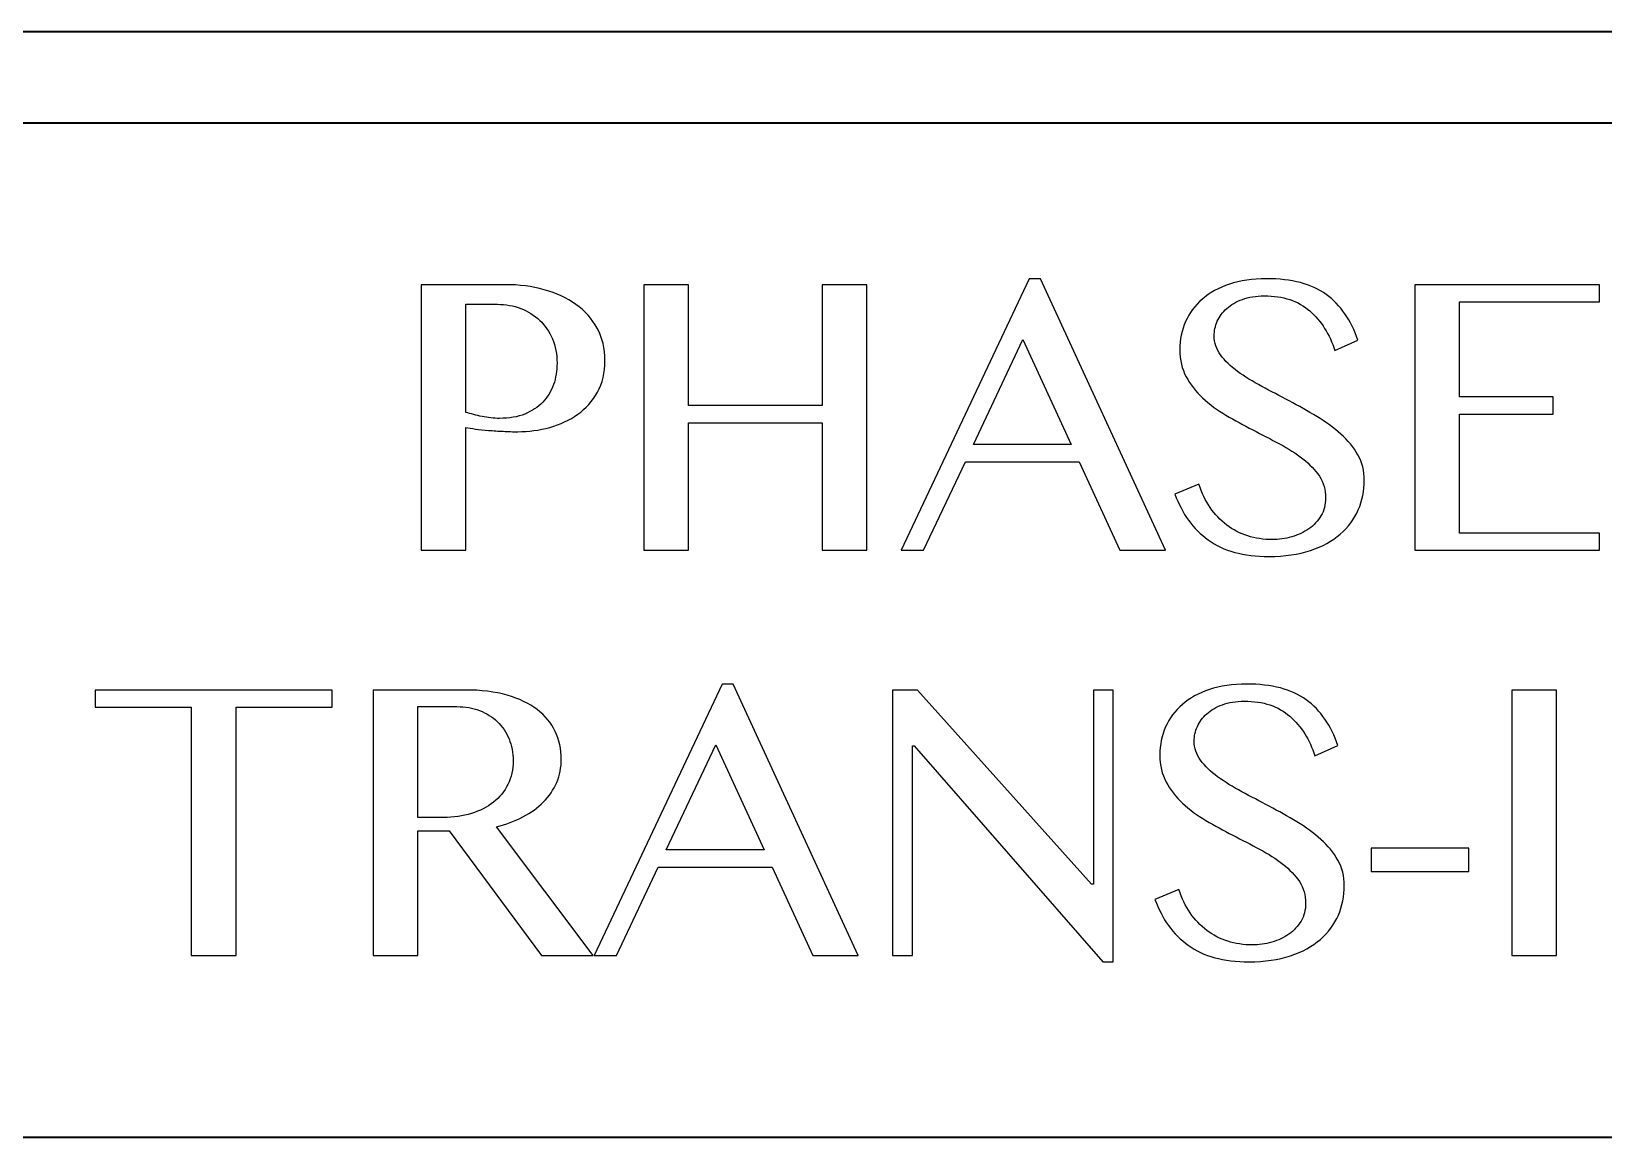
# Model space of a CAD drawing. Header units: millimetres. Extents: x -62 to 70, y -68 to 76.
# Drawn here: x -27.67 to -3.81, y 58.21 to 75 of the extents above; entities that cross this region are included whole.
import ezdxf

# ---------------------------------------------------------------- set-up
doc = ezdxf.new("R2010")
doc.units = ezdxf.units.MM
doc.header["$MEASUREMENT"] = 0
for name, color, linetype in [('Decorations', 7, 'Continuous'), ('Gold Things', 7, 'Continuous'), ('Parts Outlines', 7, 'Continuous'), ('Text', 7, 'Continuous')]:
    doc.layers.add(name, color=color, linetype=linetype)

msp = doc.modelspace()

# ---------------------------------------------------------------- linework, layer by layer
at = {"layer": 'Decorations', "color": 250, "lineweight": 35}
msp.add_open_spline([(-49.979, 74.9836), (-49.979, 74.9836), (-46.3902, 74.9981), (-46.3902, 74.9981), (-46.3902, 74.9981), (-46.3902, 74.9981), (50.8, 74.9998), (50.8, 74.9998), (50.8, 74.9998), (50.8, 74.9998), (57.4786, 74.9836), (57.4786, 74.9836)], degree=3, knots=[0, 0, 0, 0, 0.25, 0.25, 0.25, 0.25, 0.5, 0.5, 0.5, 0.5, 1, 1, 1, 1], dxfattribs=at)
at = {"layer": 'Gold Things', "color": 250, "lineweight": 35}
msp.add_open_spline([(-49.8911, 74.9836), (-49.8911, 74.9836), (-46.3024, 74.9981), (-46.3024, 74.9981), (-46.3024, 74.9981), (-46.3024, 74.9981), (50.8878, 74.9998), (50.8878, 74.9998), (50.8878, 74.9998), (50.8878, 74.9998), (57.5665, 74.9836), (57.5665, 74.9836)], degree=3, knots=[0, 0, 0, 0, 0.25, 0.25, 0.25, 0.25, 0.5, 0.5, 0.5, 0.5, 1, 1, 1, 1], dxfattribs=at)
at = {"layer": 'Gold Things', "color": 41, "lineweight": 35}
msp.add_open_spline([(-38.923, 73.6128), (-38.923, 73.6128), (-38.923, 58.7374), (-38.923, 58.7374), (-38.923, 58.7374), (-38.923, 58.7374), (-38.6291, 58.2083), (-38.6291, 58.2083), (-38.6291, 58.2083), (-38.6291, 58.2083), (-38.2763, 58.2083), (-38.2763, 58.2083), (-38.2763, 58.2083), (-38.2763, 58.2083), (46.0375, 58.2083), (46.0375, 58.2083), (46.0375, 58.2083), (46.0375, 58.2083), (46.5666, 58.5023), (46.5666, 58.5023), (46.5666, 58.5023), (46.5666, 58.5023), (46.5666, 59.2079), (46.5666, 59.2079), (46.5666, 59.2079), (46.5666, 59.2079), (46.5666, 73.6128), (46.5666, 73.6128), (46.5666, 73.6128), (46.5666, 73.6128), (-38.923, 73.6128), (-38.923, 73.6128)], degree=3, knots=[0, 0, 0, 0, 0.1111111, 0.1111111, 0.1111111, 0.1111111, 0.2222222, 0.2222222, 0.2222222, 0.2222222, 0.3333333, 0.3333333, 0.3333333, 0.3333333, 0.4444444, 0.4444444, 0.4444444, 0.4444444, 0.5555556, 0.5555556, 0.5555556, 0.5555556, 0.6666667, 0.6666667, 0.6666667, 0.6666667, 0.7777778, 0.7777778, 0.7777778, 0.7777778, 1, 1, 1, 1], dxfattribs=at)
at = {"layer": 'Parts Outlines', "color": 250, "lineweight": 35}
msp.add_open_spline([(-49.979, 74.9838), (-49.979, 74.9838), (-46.3902, 74.9983), (-46.3902, 74.9983), (-46.3902, 74.9983), (-46.3902, 74.9983), (50.8, 75), (50.8, 75), (50.8, 75), (50.8, 75), (57.4786, 74.9838), (57.4786, 74.9838)], degree=3, knots=[0, 0, 0, 0, 0.25, 0.25, 0.25, 0.25, 0.5, 0.5, 0.5, 0.5, 1, 1, 1, 1], dxfattribs=at)
at = {"layer": 'Text', "color": 250, "lineweight": 35}
msp.add_open_spline([(-49.979, 74.9838), (-49.979, 74.9838), (-46.3902, 74.9983), (-46.3902, 74.9983), (-46.3902, 74.9983), (-46.3902, 74.9983), (50.8, 75), (50.8, 75), (50.8, 75), (50.8, 75), (57.4786, 74.9838), (57.4786, 74.9838)], degree=3, knots=[0, 0, 0, 0, 0.25, 0.25, 0.25, 0.25, 0.5, 0.5, 0.5, 0.5, 1, 1, 1, 1], dxfattribs=at)
at = {"layer": 'Text', "color": 250}
for points, knots in [([(-21.7535, 71.1556), (-21.7535, 71.1556), (-20.476, 71.1556), (-20.476, 71.1556), (-20.476, 71.1556), (-20.2666, 71.1556), (-20.0695, 71.1301), (-19.8849, 71.0791), (-19.8849, 71.0791), (-19.7002, 71.0282), (-19.5397, 70.9537), (-19.4032, 70.8559), (-19.4032, 70.8559), (-19.2668, 70.7581), (-19.1593, 70.6375), (-19.0808, 70.4942), (-19.0808, 70.4942), (-19.0022, 70.3509), (-18.963, 70.1869), (-18.963, 70.0022), (-18.963, 70.0022), (-18.963, 69.8203), (-19.0008, 69.6611), (-19.0766, 69.5247), (-19.0766, 69.5247), (-19.1524, 69.3883), (-19.2523, 69.276), (-19.3764, 69.1878), (-19.3764, 69.1878), (-19.5004, 69.0996), (-19.6416, 69.0335), (-19.8001, 68.9894), (-19.8001, 68.9894), (-19.9586, 68.9453), (-20.1205, 68.9232), (-20.2859, 68.9232), (-20.2859, 68.9232), (-20.3575, 68.9232), (-20.4312, 68.9253), (-20.507, 68.9294), (-20.507, 68.9294), (-20.5828, 68.9335), (-20.6566, 68.9384), (-20.7282, 68.9439), (-20.7282, 68.9439), (-20.7999, 68.9494), (-20.866, 68.9563), (-20.9267, 68.9645), (-20.9267, 68.9645), (-20.9873, 68.9728), (-21.0369, 68.9811), (-21.0755, 68.9894), (-21.0755, 68.9894), (-21.0755, 68.9894), (-21.0755, 67.1249), (-21.0755, 67.1249), (-21.0755, 67.1249), (-21.0755, 67.1249), (-21.7535, 67.1249), (-21.7535, 67.1249), (-21.7535, 67.1249), (-21.7535, 67.1249), (-21.7535, 71.1556), (-21.7535, 71.1556)], [0, 0, 0, 0, 0.0588235, 0.0588235, 0.0588235, 0.0588235, 0.1176471, 0.1176471, 0.1176471, 0.1176471, 0.1764706, 0.1764706, 0.1764706, 0.1764706, 0.2352941, 0.2352941, 0.2352941, 0.2352941, 0.2941176, 0.2941176, 0.2941176, 0.2941176, 0.3529412, 0.3529412, 0.3529412, 0.3529412, 0.4117647, 0.4117647, 0.4117647, 0.4117647, 0.4705882, 0.4705882, 0.4705882, 0.4705882, 0.5294118, 0.5294118, 0.5294118, 0.5294118, 0.5882353, 0.5882353, 0.5882353, 0.5882353, 0.6470588, 0.6470588, 0.6470588, 0.6470588, 0.7058824, 0.7058824, 0.7058824, 0.7058824, 0.7647059, 0.7647059, 0.7647059, 0.7647059, 0.8235294, 0.8235294, 0.8235294, 0.8235294, 0.8823529, 0.8823529, 0.8823529, 0.8823529, 1, 1, 1, 1]), ([(-17.6938, 69.0596), (-17.6938, 69.0596), (-17.6938, 67.1249), (-17.6938, 67.1249), (-17.6938, 67.1249), (-17.6938, 67.1249), (-18.3718, 67.1249), (-18.3718, 67.1249), (-18.3718, 67.1249), (-18.3718, 67.1249), (-18.3718, 71.1556), (-18.3718, 71.1556), (-18.3718, 71.1556), (-18.3718, 71.1556), (-17.6938, 71.1556), (-17.6938, 71.1556), (-17.6938, 71.1556), (-17.6938, 71.1556), (-17.6938, 69.3201), (-17.6938, 69.3201), (-17.6938, 69.3201), (-17.6938, 69.3201), (-15.6681, 69.3201), (-15.6681, 69.3201), (-15.6681, 69.3201), (-15.6681, 69.3201), (-15.6681, 71.1556), (-15.6681, 71.1556), (-15.6681, 71.1556), (-15.6681, 71.1556), (-14.9901, 71.1556), (-14.9901, 71.1556), (-14.9901, 71.1556), (-14.9901, 71.1556), (-14.9901, 67.1249), (-14.9901, 67.1249), (-14.9901, 67.1249), (-14.9901, 67.1249), (-15.6681, 67.1249), (-15.6681, 67.1249), (-15.6681, 67.1249), (-15.6681, 67.1249), (-15.6681, 69.0596), (-15.6681, 69.0596), (-15.6681, 69.0596), (-15.6681, 69.0596), (-17.6938, 69.0596), (-17.6938, 69.0596)], [0, 0, 0, 0, 0.0769231, 0.0769231, 0.0769231, 0.0769231, 0.1538462, 0.1538462, 0.1538462, 0.1538462, 0.2307692, 0.2307692, 0.2307692, 0.2307692, 0.3076923, 0.3076923, 0.3076923, 0.3076923, 0.3846154, 0.3846154, 0.3846154, 0.3846154, 0.4615385, 0.4615385, 0.4615385, 0.4615385, 0.5384615, 0.5384615, 0.5384615, 0.5384615, 0.6153846, 0.6153846, 0.6153846, 0.6153846, 0.6923077, 0.6923077, 0.6923077, 0.6923077, 0.7692308, 0.7692308, 0.7692308, 0.7692308, 0.8461538, 0.8461538, 0.8461538, 0.8461538, 1, 1, 1, 1]), ([(-12.3566, 71.2466), (-12.3566, 71.2466), (-10.4591, 67.1249), (-10.4591, 67.1249), (-10.4591, 67.1249), (-10.4591, 67.1249), (-11.1495, 67.1249), (-11.1495, 67.1249), (-11.1495, 67.1249), (-11.1495, 67.1249), (-11.7655, 68.4685), (-11.7655, 68.4685), (-11.7655, 68.4685), (-11.7655, 68.4685), (-13.4935, 68.4685), (-13.4935, 68.4685), (-13.4935, 68.4685), (-13.4935, 68.4685), (-14.1302, 67.1249), (-14.1302, 67.1249), (-14.1302, 67.1249), (-14.1302, 67.1249), (-14.4692, 67.1249), (-14.4692, 67.1249), (-14.4692, 67.1249), (-14.4692, 67.1249), (-12.5261, 71.2466), (-12.5261, 71.2466), (-12.5261, 71.2466), (-12.5261, 71.2466), (-12.3566, 71.2466), (-12.3566, 71.2466)], [0, 0, 0, 0, 0.1111111, 0.1111111, 0.1111111, 0.1111111, 0.2222222, 0.2222222, 0.2222222, 0.2222222, 0.3333333, 0.3333333, 0.3333333, 0.3333333, 0.4444444, 0.4444444, 0.4444444, 0.4444444, 0.5555556, 0.5555556, 0.5555556, 0.5555556, 0.6666667, 0.6666667, 0.6666667, 0.6666667, 0.7777778, 0.7777778, 0.7777778, 0.7777778, 1, 1, 1, 1]), ([(-8.8385, 67.2861), (-8.7393, 67.2861), (-8.6408, 67.2999), (-8.5429, 67.3274), (-8.5429, 67.3274), (-8.4451, 67.355), (-8.3583, 67.3957), (-8.2825, 67.4494), (-8.2825, 67.4494), (-8.2067, 67.5031), (-8.1454, 67.5693), (-8.0985, 67.6478), (-8.0985, 67.6478), (-8.0516, 67.7264), (-8.0282, 67.8166), (-8.0282, 67.9186), (-8.0282, 67.9186), (-8.0282, 68.0426), (-8.0599, 68.1522), (-8.1233, 68.2473), (-8.1233, 68.2473), (-8.1867, 68.3424), (-8.2701, 68.4306), (-8.3734, 68.5119), (-8.3734, 68.5119), (-8.4768, 68.5932), (-8.5946, 68.669), (-8.7269, 68.7392), (-8.7269, 68.7392), (-8.8592, 68.8095), (-8.9949, 68.8805), (-9.1341, 68.9521), (-9.1341, 68.9521), (-9.2733, 69.0238), (-9.409, 69.0982), (-9.5413, 69.1754), (-9.5413, 69.1754), (-9.6736, 69.2526), (-9.7914, 69.3394), (-9.8948, 69.4358), (-9.8948, 69.4358), (-9.9981, 69.5323), (-10.0815, 69.6398), (-10.1449, 69.7583), (-10.1449, 69.7583), (-10.2083, 69.8768), (-10.24, 70.0132), (-10.24, 70.1676), (-10.24, 70.1676), (-10.24, 70.3219), (-10.211, 70.4645), (-10.1532, 70.5955), (-10.1532, 70.5955), (-10.0953, 70.7264), (-10.0105, 70.8401), (-9.8989, 70.9365), (-9.8989, 70.9365), (-9.7873, 71.033), (-9.6502, 71.1088), (-9.4876, 71.1639), (-9.4876, 71.1639), (-9.325, 71.219), (-9.1375, 71.2466), (-8.9253, 71.2466), (-8.9253, 71.2466), (-8.5422, 71.2466), (-8.2404, 71.1667), (-8.0199, 71.0068), (-8.0199, 71.0068), (-7.7995, 70.8469), (-7.6396, 70.6154), (-7.5404, 70.3123), (-7.5404, 70.3123), (-7.5404, 70.3123), (-7.8877, 70.1552), (-7.8877, 70.1552), (-7.8877, 70.1552), (-7.9676, 70.4032), (-8.0944, 70.6037), (-8.268, 70.7567), (-8.268, 70.7567), (-8.4416, 70.9097), (-8.6718, 70.9861), (-8.9584, 70.9861), (-8.9584, 70.9861), (-9.0852, 70.9861), (-9.1961, 70.9682), (-9.2912, 70.9324), (-9.2912, 70.9324), (-9.3863, 70.8966), (-9.4655, 70.8504), (-9.5289, 70.7939), (-9.5289, 70.7939), (-9.5923, 70.7374), (-9.6398, 70.6726), (-9.6715, 70.5996), (-9.6715, 70.5996), (-9.7032, 70.5266), (-9.7191, 70.4528), (-9.7191, 70.3784), (-9.7191, 70.3784), (-9.7191, 70.2737), (-9.6867, 70.1772), (-9.6219, 70.089), (-9.6219, 70.089), (-9.5572, 70.0008), (-9.471, 69.9175), (-9.3635, 69.8389), (-9.3635, 69.8389), (-9.256, 69.7604), (-9.1341, 69.6846), (-8.9977, 69.6115), (-8.9977, 69.6115), (-8.8612, 69.5385), (-8.7221, 69.4648), (-8.5801, 69.3904), (-8.5801, 69.3904), (-8.4382, 69.3159), (-8.299, 69.2374), (-8.1626, 69.1547), (-8.1626, 69.1547), (-8.0262, 69.072), (-7.9042, 68.9832), (-7.7967, 68.8881), (-7.7967, 68.8881), (-7.6892, 68.793), (-7.6031, 68.6876), (-7.5383, 68.5718), (-7.5383, 68.5718), (-7.4736, 68.4561), (-7.4412, 68.3279), (-7.4412, 68.1873), (-7.4412, 68.1873), (-7.4412, 68.0275), (-7.4715, 67.8773), (-7.5321, 67.7367), (-7.5321, 67.7367), (-7.5928, 67.5962), (-7.6837, 67.4735), (-7.805, 67.3688), (-7.805, 67.3688), (-7.9262, 67.2641), (-8.0771, 67.1814), (-8.2577, 67.1207), (-8.2577, 67.1207), (-8.4382, 67.0601), (-8.6483, 67.0298), (-8.8881, 67.0298), (-8.8881, 67.0298), (-9.274, 67.0298), (-9.5813, 67.1132), (-9.81, 67.2799), (-9.81, 67.2799), (-10.0388, 67.4466), (-10.2069, 67.6788), (-10.3144, 67.9765), (-10.3144, 67.9765), (-10.3144, 67.9765), (-9.9506, 68.1253), (-9.9506, 68.1253), (-9.9506, 68.1253), (-9.8651, 67.8607), (-9.7246, 67.6547), (-9.5289, 67.5073), (-9.5289, 67.5073), (-9.3332, 67.3598), (-9.1031, 67.2861), (-8.8385, 67.2861)], [0, 0, 0, 0, 0.0232558, 0.0232558, 0.0232558, 0.0232558, 0.0465116, 0.0465116, 0.0465116, 0.0465116, 0.0697674, 0.0697674, 0.0697674, 0.0697674, 0.0930233, 0.0930233, 0.0930233, 0.0930233, 0.1162791, 0.1162791, 0.1162791, 0.1162791, 0.1395349, 0.1395349, 0.1395349, 0.1395349, 0.1627907, 0.1627907, 0.1627907, 0.1627907, 0.1860465, 0.1860465, 0.1860465, 0.1860465, 0.2093023, 0.2093023, 0.2093023, 0.2093023, 0.2325581, 0.2325581, 0.2325581, 0.2325581, 0.255814, 0.255814, 0.255814, 0.255814, 0.2790698, 0.2790698, 0.2790698, 0.2790698, 0.3023256, 0.3023256, 0.3023256, 0.3023256, 0.3255814, 0.3255814, 0.3255814, 0.3255814, 0.3488372, 0.3488372, 0.3488372, 0.3488372, 0.372093, 0.372093, 0.372093, 0.372093, 0.3953488, 0.3953488, 0.3953488, 0.3953488, 0.4186047, 0.4186047, 0.4186047, 0.4186047, 0.4418605, 0.4418605, 0.4418605, 0.4418605, 0.4651163, 0.4651163, 0.4651163, 0.4651163, 0.4883721, 0.4883721, 0.4883721, 0.4883721, 0.5116279, 0.5116279, 0.5116279, 0.5116279, 0.5348837, 0.5348837, 0.5348837, 0.5348837, 0.5581395, 0.5581395, 0.5581395, 0.5581395, 0.5813953, 0.5813953, 0.5813953, 0.5813953, 0.6046512, 0.6046512, 0.6046512, 0.6046512, 0.627907, 0.627907, 0.627907, 0.627907, 0.6511628, 0.6511628, 0.6511628, 0.6511628, 0.6744186, 0.6744186, 0.6744186, 0.6744186, 0.6976744, 0.6976744, 0.6976744, 0.6976744, 0.7209302, 0.7209302, 0.7209302, 0.7209302, 0.744186, 0.744186, 0.744186, 0.744186, 0.7674419, 0.7674419, 0.7674419, 0.7674419, 0.7906977, 0.7906977, 0.7906977, 0.7906977, 0.8139535, 0.8139535, 0.8139535, 0.8139535, 0.8372093, 0.8372093, 0.8372093, 0.8372093, 0.8604651, 0.8604651, 0.8604651, 0.8604651, 0.8837209, 0.8837209, 0.8837209, 0.8837209, 0.9069767, 0.9069767, 0.9069767, 0.9069767, 0.9302326, 0.9302326, 0.9302326, 0.9302326, 0.9534884, 0.9534884, 0.9534884, 0.9534884, 1, 1, 1, 1]), ([(-3.8734, 71.1556), (-3.8734, 71.1556), (-3.8734, 70.8952), (-3.8734, 70.8952), (-3.8734, 70.8952), (-3.8734, 70.8952), (-5.9984, 70.8952), (-5.9984, 70.8952), (-5.9984, 70.8952), (-5.9984, 70.8952), (-5.9984, 69.4524), (-5.9984, 69.4524), (-5.9984, 69.4524), (-5.9984, 69.4524), (-4.5762, 69.4524), (-4.5762, 69.4524), (-4.5762, 69.4524), (-4.5762, 69.4524), (-4.5762, 69.1919), (-4.5762, 69.1919), (-4.5762, 69.1919), (-4.5762, 69.1919), (-5.9984, 69.1919), (-5.9984, 69.1919), (-5.9984, 69.1919), (-5.9984, 69.1919), (-5.9984, 67.3853), (-5.9984, 67.3853), (-5.9984, 67.3853), (-5.9984, 67.3853), (-3.8734, 67.3853), (-3.8734, 67.3853), (-3.8734, 67.3853), (-3.8734, 67.3853), (-3.8734, 67.1249), (-3.8734, 67.1249), (-3.8734, 67.1249), (-3.8734, 67.1249), (-6.6764, 67.1249), (-6.6764, 67.1249), (-6.6764, 67.1249), (-6.6764, 67.1249), (-6.6764, 71.1556), (-6.6764, 71.1556), (-6.6764, 71.1556), (-6.6764, 71.1556), (-3.8734, 71.1556), (-3.8734, 71.1556)], [0, 0, 0, 0, 0.0769231, 0.0769231, 0.0769231, 0.0769231, 0.1538462, 0.1538462, 0.1538462, 0.1538462, 0.2307692, 0.2307692, 0.2307692, 0.2307692, 0.3076923, 0.3076923, 0.3076923, 0.3076923, 0.3846154, 0.3846154, 0.3846154, 0.3846154, 0.4615385, 0.4615385, 0.4615385, 0.4615385, 0.5384615, 0.5384615, 0.5384615, 0.5384615, 0.6153846, 0.6153846, 0.6153846, 0.6153846, 0.6923077, 0.6923077, 0.6923077, 0.6923077, 0.7692308, 0.7692308, 0.7692308, 0.7692308, 0.8461538, 0.8461538, 0.8461538, 0.8461538, 1, 1, 1, 1]), ([(-21.0755, 69.2167), (-21.0755, 69.2167), (-21.0755, 69.2167), (-21.0755, 69.2167), (-21.0755, 69.2167), (-20.9983, 69.1947), (-20.9156, 69.174), (-20.8274, 69.1547), (-20.8274, 69.1547), (-20.7392, 69.1354), (-20.651, 69.1258), (-20.5629, 69.1258), (-20.5629, 69.1258), (-20.4168, 69.1258), (-20.2893, 69.1478), (-20.1804, 69.1919), (-20.1804, 69.1919), (-20.0716, 69.236), (-19.9806, 69.296), (-19.9076, 69.3718), (-19.9076, 69.3718), (-19.8346, 69.4476), (-19.7801, 69.5364), (-19.7443, 69.6384), (-19.7443, 69.6384), (-19.7085, 69.7404), (-19.6906, 69.8492), (-19.6906, 69.965), (-19.6906, 69.965), (-19.6906, 70.1001), (-19.714, 70.2227), (-19.7608, 70.3329), (-19.7608, 70.3329), (-19.8077, 70.4432), (-19.8718, 70.5369), (-19.9531, 70.6141), (-19.9531, 70.6141), (-20.0344, 70.6912), (-20.1301, 70.7512), (-20.2404, 70.7939), (-20.2404, 70.7939), (-20.3506, 70.8366), (-20.4691, 70.858), (-20.5959, 70.858), (-20.5959, 70.858), (-20.5959, 70.858), (-21.0755, 70.858), (-21.0755, 70.858), (-21.0755, 70.858), (-21.0755, 70.858), (-21.0755, 69.2167), (-21.0755, 69.2167)], [0, 0, 0, 0, 0.0714286, 0.0714286, 0.0714286, 0.0714286, 0.1428571, 0.1428571, 0.1428571, 0.1428571, 0.2142857, 0.2142857, 0.2142857, 0.2142857, 0.2857143, 0.2857143, 0.2857143, 0.2857143, 0.3571429, 0.3571429, 0.3571429, 0.3571429, 0.4285714, 0.4285714, 0.4285714, 0.4285714, 0.5, 0.5, 0.5, 0.5, 0.5714286, 0.5714286, 0.5714286, 0.5714286, 0.6428571, 0.6428571, 0.6428571, 0.6428571, 0.7142857, 0.7142857, 0.7142857, 0.7142857, 0.7857143, 0.7857143, 0.7857143, 0.7857143, 0.8571429, 0.8571429, 0.8571429, 0.8571429, 1, 1, 1, 1]), ([(-13.3736, 68.7289), (-13.3736, 68.7289), (-13.3736, 68.7289), (-13.3736, 68.7289), (-13.3736, 68.7289), (-13.3736, 68.7289), (-11.8895, 68.7289), (-11.8895, 68.7289), (-11.8895, 68.7289), (-11.8895, 68.7289), (-12.6212, 70.3247), (-12.6212, 70.3247), (-12.6212, 70.3247), (-12.6212, 70.3247), (-13.3736, 68.7289), (-13.3736, 68.7289)], [0, 0, 0, 0, 0.2, 0.2, 0.2, 0.2, 0.4, 0.4, 0.4, 0.4, 0.6, 0.6, 0.6, 0.6, 1, 1, 1, 1]), ([(-23.1026, 65.0025), (-23.1026, 65.0025), (-23.1026, 64.7421), (-23.1026, 64.7421), (-23.1026, 64.7421), (-23.1026, 64.7421), (-24.5619, 64.7421), (-24.5619, 64.7421), (-24.5619, 64.7421), (-24.5619, 64.7421), (-24.5619, 60.9718), (-24.5619, 60.9718), (-24.5619, 60.9718), (-24.5619, 60.9718), (-25.2399, 60.9718), (-25.2399, 60.9718), (-25.2399, 60.9718), (-25.2399, 60.9718), (-25.2399, 64.7421), (-25.2399, 64.7421), (-25.2399, 64.7421), (-25.2399, 64.7421), (-26.6993, 64.7421), (-26.6993, 64.7421), (-26.6993, 64.7421), (-26.6993, 64.7421), (-26.6993, 65.0025), (-26.6993, 65.0025), (-26.6993, 65.0025), (-26.6993, 65.0025), (-23.1026, 65.0025), (-23.1026, 65.0025)], [0, 0, 0, 0, 0.1111111, 0.1111111, 0.1111111, 0.1111111, 0.2222222, 0.2222222, 0.2222222, 0.2222222, 0.3333333, 0.3333333, 0.3333333, 0.3333333, 0.4444444, 0.4444444, 0.4444444, 0.4444444, 0.5555556, 0.5555556, 0.5555556, 0.5555556, 0.6666667, 0.6666667, 0.6666667, 0.6666667, 0.7777778, 0.7777778, 0.7777778, 0.7777778, 1, 1, 1, 1]), ([(-22.4825, 65.0025), (-22.4825, 65.0025), (-21.0851, 65.0025), (-21.0851, 65.0025), (-21.0851, 65.0025), (-20.8426, 65.0025), (-20.6304, 64.9763), (-20.4485, 64.924), (-20.4485, 64.924), (-20.2666, 64.8716), (-20.115, 64.7993), (-19.9937, 64.7069), (-19.9937, 64.7069), (-19.8725, 64.6146), (-19.7808, 64.5037), (-19.7188, 64.3741), (-19.7188, 64.3741), (-19.6568, 64.2446), (-19.6258, 64.104), (-19.6258, 63.9525), (-19.6258, 63.9525), (-19.6258, 63.8257), (-19.6492, 63.7079), (-19.6961, 63.599), (-19.6961, 63.599), (-19.7429, 63.4901), (-19.8098, 63.3916), (-19.8966, 63.3034), (-19.8966, 63.3034), (-19.9834, 63.2152), (-20.0874, 63.1394), (-20.2087, 63.076), (-20.2087, 63.076), (-20.33, 63.0126), (-20.4636, 62.963), (-20.6097, 62.9272), (-20.6097, 62.9272), (-20.6097, 62.9272), (-19.1421, 60.9718), (-19.1421, 60.9718), (-19.1421, 60.9718), (-19.1421, 60.9718), (-19.9276, 60.9718), (-19.9276, 60.9718), (-19.9276, 60.9718), (-19.9276, 60.9718), (-21.329, 62.8652), (-21.329, 62.8652), (-21.329, 62.8652), (-21.329, 62.8652), (-21.8045, 62.8652), (-21.8045, 62.8652), (-21.8045, 62.8652), (-21.8045, 62.8652), (-21.8045, 60.9718), (-21.8045, 60.9718), (-21.8045, 60.9718), (-21.8045, 60.9718), (-22.4825, 60.9718), (-22.4825, 60.9718), (-22.4825, 60.9718), (-22.4825, 60.9718), (-22.4825, 65.0025), (-22.4825, 65.0025)], [0, 0, 0, 0, 0.0588235, 0.0588235, 0.0588235, 0.0588235, 0.1176471, 0.1176471, 0.1176471, 0.1176471, 0.1764706, 0.1764706, 0.1764706, 0.1764706, 0.2352941, 0.2352941, 0.2352941, 0.2352941, 0.2941176, 0.2941176, 0.2941176, 0.2941176, 0.3529412, 0.3529412, 0.3529412, 0.3529412, 0.4117647, 0.4117647, 0.4117647, 0.4117647, 0.4705882, 0.4705882, 0.4705882, 0.4705882, 0.5294118, 0.5294118, 0.5294118, 0.5294118, 0.5882353, 0.5882353, 0.5882353, 0.5882353, 0.6470588, 0.6470588, 0.6470588, 0.6470588, 0.7058824, 0.7058824, 0.7058824, 0.7058824, 0.7647059, 0.7647059, 0.7647059, 0.7647059, 0.8235294, 0.8235294, 0.8235294, 0.8235294, 0.8823529, 0.8823529, 0.8823529, 0.8823529, 1, 1, 1, 1]), ([(-17.0172, 65.0935), (-17.0172, 65.0935), (-15.1196, 60.9718), (-15.1196, 60.9718), (-15.1196, 60.9718), (-15.1196, 60.9718), (-15.81, 60.9718), (-15.81, 60.9718), (-15.81, 60.9718), (-15.81, 60.9718), (-16.426, 62.3153), (-16.426, 62.3153), (-16.426, 62.3153), (-16.426, 62.3153), (-18.154, 62.3153), (-18.154, 62.3153), (-18.154, 62.3153), (-18.154, 62.3153), (-18.7907, 60.9718), (-18.7907, 60.9718), (-18.7907, 60.9718), (-18.7907, 60.9718), (-19.1297, 60.9718), (-19.1297, 60.9718), (-19.1297, 60.9718), (-19.1297, 60.9718), (-17.1867, 65.0935), (-17.1867, 65.0935), (-17.1867, 65.0935), (-17.1867, 65.0935), (-17.0172, 65.0935), (-17.0172, 65.0935)], [0, 0, 0, 0, 0.1111111, 0.1111111, 0.1111111, 0.1111111, 0.2222222, 0.2222222, 0.2222222, 0.2222222, 0.3333333, 0.3333333, 0.3333333, 0.3333333, 0.4444444, 0.4444444, 0.4444444, 0.4444444, 0.5555556, 0.5555556, 0.5555556, 0.5555556, 0.6666667, 0.6666667, 0.6666667, 0.6666667, 0.7777778, 0.7777778, 0.7777778, 0.7777778, 1, 1, 1, 1]), ([(-14.6028, 65.0025), (-14.6028, 65.0025), (-14.2225, 65.0025), (-14.2225, 65.0025), (-14.2225, 65.0025), (-14.2225, 65.0025), (-11.5808, 62.0549), (-11.5808, 62.0549), (-11.5808, 62.0549), (-11.5808, 62.0549), (-11.5519, 62.0549), (-11.5519, 62.0549), (-11.5519, 62.0549), (-11.5519, 62.0549), (-11.5519, 65.0025), (-11.5519, 65.0025), (-11.5519, 65.0025), (-11.5519, 65.0025), (-11.2542, 65.0025), (-11.2542, 65.0025), (-11.2542, 65.0025), (-11.2542, 65.0025), (-11.2542, 60.8767), (-11.2542, 60.8767), (-11.2542, 60.8767), (-11.2542, 60.8767), (-11.4113, 60.8767), (-11.4113, 60.8767), (-11.4113, 60.8767), (-11.4113, 60.8767), (-14.2721, 64.155), (-14.2721, 64.155), (-14.2721, 64.155), (-14.2721, 64.155), (-14.2969, 64.155), (-14.2969, 64.155), (-14.2969, 64.155), (-14.2969, 64.155), (-14.2969, 60.9718), (-14.2969, 60.9718), (-14.2969, 60.9718), (-14.2969, 60.9718), (-14.6028, 60.9718), (-14.6028, 60.9718), (-14.6028, 60.9718), (-14.6028, 60.9718), (-14.6028, 65.0025), (-14.6028, 65.0025)], [0, 0, 0, 0, 0.0769231, 0.0769231, 0.0769231, 0.0769231, 0.1538462, 0.1538462, 0.1538462, 0.1538462, 0.2307692, 0.2307692, 0.2307692, 0.2307692, 0.3076923, 0.3076923, 0.3076923, 0.3076923, 0.3846154, 0.3846154, 0.3846154, 0.3846154, 0.4615385, 0.4615385, 0.4615385, 0.4615385, 0.5384615, 0.5384615, 0.5384615, 0.5384615, 0.6153846, 0.6153846, 0.6153846, 0.6153846, 0.6923077, 0.6923077, 0.6923077, 0.6923077, 0.7692308, 0.7692308, 0.7692308, 0.7692308, 0.8461538, 0.8461538, 0.8461538, 0.8461538, 1, 1, 1, 1]), ([(-9.1417, 61.133), (-9.0425, 61.133), (-8.9439, 61.1468), (-8.8461, 61.1743), (-8.8461, 61.1743), (-8.7482, 61.2019), (-8.6614, 61.2425), (-8.5856, 61.2963), (-8.5856, 61.2963), (-8.5098, 61.35), (-8.4485, 61.4162), (-8.4017, 61.4947), (-8.4017, 61.4947), (-8.3548, 61.5733), (-8.3314, 61.6635), (-8.3314, 61.7655), (-8.3314, 61.7655), (-8.3314, 61.8895), (-8.3631, 61.9991), (-8.4265, 62.0942), (-8.4265, 62.0942), (-8.4899, 62.1893), (-8.5732, 62.2774), (-8.6766, 62.3588), (-8.6766, 62.3588), (-8.7799, 62.4401), (-8.8978, 62.5158), (-9.0301, 62.5861), (-9.0301, 62.5861), (-9.1623, 62.6564), (-9.2981, 62.7274), (-9.4373, 62.799), (-9.4373, 62.799), (-9.5764, 62.8707), (-9.7122, 62.9451), (-9.8445, 63.0223), (-9.8445, 63.0223), (-9.9768, 63.0994), (-10.0946, 63.1863), (-10.1979, 63.2827), (-10.1979, 63.2827), (-10.3013, 63.3792), (-10.3847, 63.4867), (-10.4481, 63.6052), (-10.4481, 63.6052), (-10.5114, 63.7237), (-10.5431, 63.8601), (-10.5431, 64.0145), (-10.5431, 64.0145), (-10.5431, 64.1688), (-10.5142, 64.3114), (-10.4563, 64.4423), (-10.4563, 64.4423), (-10.3984, 64.5733), (-10.3137, 64.6869), (-10.2021, 64.7834), (-10.2021, 64.7834), (-10.0905, 64.8799), (-9.9533, 64.9557), (-9.7907, 65.0108), (-9.7907, 65.0108), (-9.6281, 65.0659), (-9.4407, 65.0935), (-9.2285, 65.0935), (-9.2285, 65.0935), (-8.8454, 65.0935), (-8.5436, 65.0135), (-8.3231, 64.8537), (-8.3231, 64.8537), (-8.1026, 64.6938), (-7.9428, 64.4623), (-7.8436, 64.1592), (-7.8436, 64.1592), (-7.8436, 64.1592), (-8.1908, 64.0021), (-8.1908, 64.0021), (-8.1908, 64.0021), (-8.2708, 64.2501), (-8.3975, 64.4506), (-8.5712, 64.6036), (-8.5712, 64.6036), (-8.7448, 64.7565), (-8.9749, 64.833), (-9.2616, 64.833), (-9.2616, 64.833), (-9.3883, 64.833), (-9.4993, 64.8151), (-9.5944, 64.7793), (-9.5944, 64.7793), (-9.6894, 64.7434), (-9.7687, 64.6973), (-9.8321, 64.6408), (-9.8321, 64.6408), (-9.8955, 64.5843), (-9.943, 64.5195), (-9.9747, 64.4465), (-9.9747, 64.4465), (-10.0064, 64.3734), (-10.0222, 64.2997), (-10.0222, 64.2253), (-10.0222, 64.2253), (-10.0222, 64.1206), (-9.9899, 64.0241), (-9.9251, 63.9359), (-9.9251, 63.9359), (-9.8603, 63.8477), (-9.7742, 63.7643), (-9.6667, 63.6858), (-9.6667, 63.6858), (-9.5592, 63.6073), (-9.4373, 63.5315), (-9.3008, 63.4584), (-9.3008, 63.4584), (-9.1644, 63.3854), (-9.0252, 63.3117), (-8.8833, 63.2373), (-8.8833, 63.2373), (-8.7414, 63.1628), (-8.6022, 63.0843), (-8.4657, 63.0016), (-8.4657, 63.0016), (-8.3293, 62.9189), (-8.2074, 62.83), (-8.0999, 62.735), (-8.0999, 62.735), (-7.9924, 62.6399), (-7.9063, 62.5345), (-7.8415, 62.4187), (-7.8415, 62.4187), (-7.7767, 62.3029), (-7.7443, 62.1748), (-7.7443, 62.0342), (-7.7443, 62.0342), (-7.7443, 61.8744), (-7.7747, 61.7242), (-7.8353, 61.5836), (-7.8353, 61.5836), (-7.8959, 61.443), (-7.9869, 61.3204), (-8.1081, 61.2157), (-8.1081, 61.2157), (-8.2294, 61.1109), (-8.3803, 61.0283), (-8.5608, 60.9676), (-8.5608, 60.9676), (-8.7414, 60.907), (-8.9515, 60.8767), (-9.1913, 60.8767), (-9.1913, 60.8767), (-9.5771, 60.8767), (-9.8844, 60.96), (-10.1132, 61.1268), (-10.1132, 61.1268), (-10.3419, 61.2935), (-10.5101, 61.5257), (-10.6176, 61.8234), (-10.6176, 61.8234), (-10.6176, 61.8234), (-10.2537, 61.9722), (-10.2537, 61.9722), (-10.2537, 61.9722), (-10.1683, 61.7076), (-10.0278, 61.5016), (-9.8321, 61.3542), (-9.8321, 61.3542), (-9.6364, 61.2067), (-9.4063, 61.133), (-9.1417, 61.133)], [0, 0, 0, 0, 0.0232558, 0.0232558, 0.0232558, 0.0232558, 0.0465116, 0.0465116, 0.0465116, 0.0465116, 0.0697674, 0.0697674, 0.0697674, 0.0697674, 0.0930233, 0.0930233, 0.0930233, 0.0930233, 0.1162791, 0.1162791, 0.1162791, 0.1162791, 0.1395349, 0.1395349, 0.1395349, 0.1395349, 0.1627907, 0.1627907, 0.1627907, 0.1627907, 0.1860465, 0.1860465, 0.1860465, 0.1860465, 0.2093023, 0.2093023, 0.2093023, 0.2093023, 0.2325581, 0.2325581, 0.2325581, 0.2325581, 0.255814, 0.255814, 0.255814, 0.255814, 0.2790698, 0.2790698, 0.2790698, 0.2790698, 0.3023256, 0.3023256, 0.3023256, 0.3023256, 0.3255814, 0.3255814, 0.3255814, 0.3255814, 0.3488372, 0.3488372, 0.3488372, 0.3488372, 0.372093, 0.372093, 0.372093, 0.372093, 0.3953488, 0.3953488, 0.3953488, 0.3953488, 0.4186047, 0.4186047, 0.4186047, 0.4186047, 0.4418605, 0.4418605, 0.4418605, 0.4418605, 0.4651163, 0.4651163, 0.4651163, 0.4651163, 0.4883721, 0.4883721, 0.4883721, 0.4883721, 0.5116279, 0.5116279, 0.5116279, 0.5116279, 0.5348837, 0.5348837, 0.5348837, 0.5348837, 0.5581395, 0.5581395, 0.5581395, 0.5581395, 0.5813953, 0.5813953, 0.5813953, 0.5813953, 0.6046512, 0.6046512, 0.6046512, 0.6046512, 0.627907, 0.627907, 0.627907, 0.627907, 0.6511628, 0.6511628, 0.6511628, 0.6511628, 0.6744186, 0.6744186, 0.6744186, 0.6744186, 0.6976744, 0.6976744, 0.6976744, 0.6976744, 0.7209302, 0.7209302, 0.7209302, 0.7209302, 0.744186, 0.744186, 0.744186, 0.744186, 0.7674419, 0.7674419, 0.7674419, 0.7674419, 0.7906977, 0.7906977, 0.7906977, 0.7906977, 0.8139535, 0.8139535, 0.8139535, 0.8139535, 0.8372093, 0.8372093, 0.8372093, 0.8372093, 0.8604651, 0.8604651, 0.8604651, 0.8604651, 0.8837209, 0.8837209, 0.8837209, 0.8837209, 0.9069767, 0.9069767, 0.9069767, 0.9069767, 0.9302326, 0.9302326, 0.9302326, 0.9302326, 0.9534884, 0.9534884, 0.9534884, 0.9534884, 1, 1, 1, 1]), ([(-5.2019, 65.0025), (-5.2019, 65.0025), (-4.5239, 65.0025), (-4.5239, 65.0025), (-4.5239, 65.0025), (-4.5239, 65.0025), (-4.5239, 60.9718), (-4.5239, 60.9718), (-4.5239, 60.9718), (-4.5239, 60.9718), (-5.2019, 60.9718), (-5.2019, 60.9718), (-5.2019, 60.9718), (-5.2019, 60.9718), (-5.2019, 65.0025), (-5.2019, 65.0025)], [0, 0, 0, 0, 0.2, 0.2, 0.2, 0.2, 0.4, 0.4, 0.4, 0.4, 0.6, 0.6, 0.6, 0.6, 1, 1, 1, 1]), ([(-21.8045, 63.0678), (-21.8045, 63.0678), (-21.8045, 63.0678), (-21.8045, 63.0678), (-21.8045, 63.0678), (-21.8045, 63.0678), (-21.4117, 63.0678), (-21.4117, 63.0678), (-21.4117, 63.0678), (-21.2601, 63.0678), (-21.1196, 63.0877), (-20.99, 63.1277), (-20.99, 63.1277), (-20.8605, 63.1677), (-20.7489, 63.2248), (-20.6552, 63.2993), (-20.6552, 63.2993), (-20.5615, 63.3737), (-20.4884, 63.4639), (-20.4361, 63.57), (-20.4361, 63.57), (-20.3837, 63.6762), (-20.3575, 63.7954), (-20.3575, 63.9276), (-20.3575, 63.9276), (-20.3575, 64.0489), (-20.3782, 64.1598), (-20.4195, 64.2604), (-20.4195, 64.2604), (-20.4609, 64.361), (-20.5194, 64.4479), (-20.5952, 64.5209), (-20.5952, 64.5209), (-20.671, 64.5939), (-20.7613, 64.6504), (-20.866, 64.6904), (-20.866, 64.6904), (-20.9708, 64.7304), (-21.0851, 64.7503), (-21.2092, 64.7503), (-21.2092, 64.7503), (-21.2092, 64.7503), (-21.8045, 64.7503), (-21.8045, 64.7503), (-21.8045, 64.7503), (-21.8045, 64.7503), (-21.8045, 63.0678), (-21.8045, 63.0678)], [0, 0, 0, 0, 0.0769231, 0.0769231, 0.0769231, 0.0769231, 0.1538462, 0.1538462, 0.1538462, 0.1538462, 0.2307692, 0.2307692, 0.2307692, 0.2307692, 0.3076923, 0.3076923, 0.3076923, 0.3076923, 0.3846154, 0.3846154, 0.3846154, 0.3846154, 0.4615385, 0.4615385, 0.4615385, 0.4615385, 0.5384615, 0.5384615, 0.5384615, 0.5384615, 0.6153846, 0.6153846, 0.6153846, 0.6153846, 0.6923077, 0.6923077, 0.6923077, 0.6923077, 0.7692308, 0.7692308, 0.7692308, 0.7692308, 0.8461538, 0.8461538, 0.8461538, 0.8461538, 1, 1, 1, 1]), ([(-18.0342, 62.5758), (-18.0342, 62.5758), (-18.0342, 62.5758), (-18.0342, 62.5758), (-18.0342, 62.5758), (-18.0342, 62.5758), (-16.55, 62.5758), (-16.55, 62.5758), (-16.55, 62.5758), (-16.55, 62.5758), (-17.2817, 64.1716), (-17.2817, 64.1716), (-17.2817, 64.1716), (-17.2817, 64.1716), (-18.0342, 62.5758), (-18.0342, 62.5758)], [0, 0, 0, 0, 0.2, 0.2, 0.2, 0.2, 0.4, 0.4, 0.4, 0.4, 0.6, 0.6, 0.6, 0.6, 1, 1, 1, 1]), ([(-5.8551, 62.6006), (-5.8551, 62.6006), (-5.8551, 62.2451), (-5.8551, 62.2451), (-5.8551, 62.2451), (-5.8551, 62.2451), (-7.3351, 62.2451), (-7.3351, 62.2451), (-7.3351, 62.2451), (-7.3351, 62.2451), (-7.3351, 62.6006), (-7.3351, 62.6006), (-7.3351, 62.6006), (-7.3351, 62.6006), (-5.8551, 62.6006), (-5.8551, 62.6006)], [0, 0, 0, 0, 0.2, 0.2, 0.2, 0.2, 0.4, 0.4, 0.4, 0.4, 0.6, 0.6, 0.6, 0.6, 1, 1, 1, 1])]:
    msp.add_open_spline(points, degree=3, knots=knots, dxfattribs=at)

doc.saveas('drawing.dxf')
